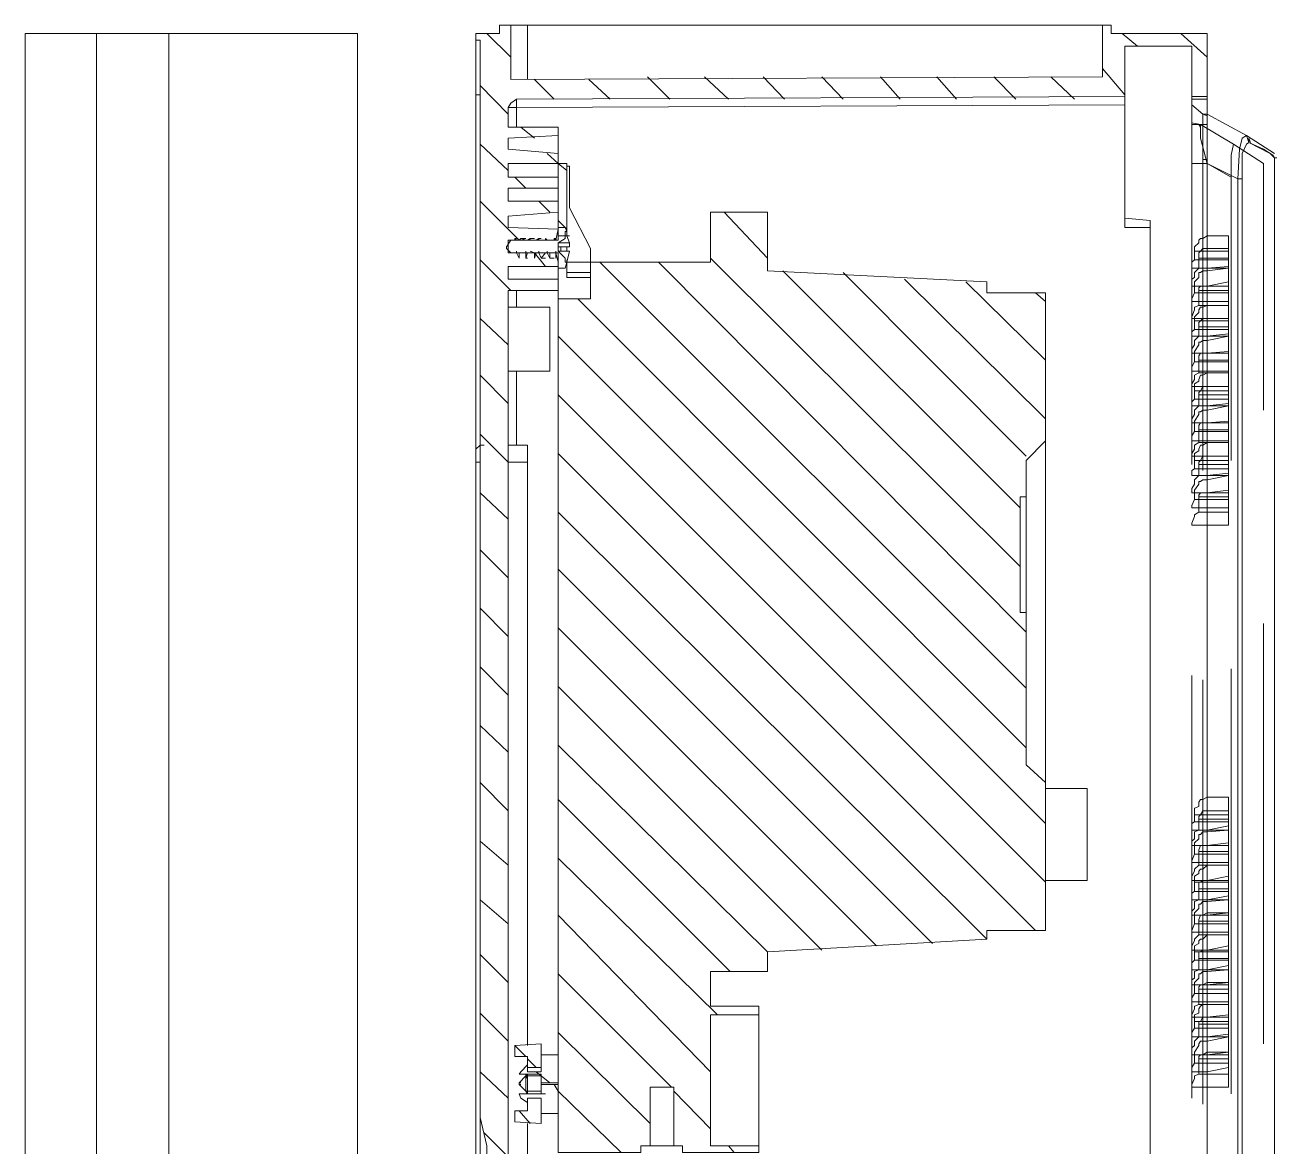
# Model space of a CAD drawing. Header units: millimetres. Extents: x 40 to 176, y -32 to 59.
# Drawn here: x 115.707 to 117.763, y 3.265 to 5.108 of the extents above; entities that cross this region are included whole.
import ezdxf

# ---------------------------------------------------------------- set-up
doc = ezdxf.new("R2010")
doc.units = ezdxf.units.MM
doc.layers.add('15 - Quadro de medição', color=6, linetype='Continuous')

msp = doc.modelspace()

# ---------------------------------------------------------------- linework, layer by layer
at = {"layer": '15 - Quadro de medição', "color": 7, "linetype": 'Continuous', "lineweight": 20, "true_color": 0x000007}
for points in [[(116.4868, 5.1075), (116.4868, 5.0936), (116.4477, 5.0936), (116.4477, 5.0824), (116.4547, 5.0824), (116.4547, 3.3127)], [(116.4868, 5.1075), (117.4911, 5.1075), (117.4911, 5.1075)], [(117.4771, 5.1075), (117.4771, 5.0223), (116.505, 5.0181), (116.505, 5.1075)], [(116.5329, 5.1075), (116.5329, 5.0181), (116.5329, 5.0181)], [(117.6489, 4.9902), (117.6489, 5.0936), (117.4911, 5.0936), (117.4911, 5.1075)], [(116.2536, 5.0936), (115.7074, 5.0936), (115.7074, 5.0936)], [(115.7074, -4.6712), (115.7074, 5.0936), (115.7074, 5.0936)], [(115.8248, -0.9809), (115.8248, 5.0936), (115.8248, 5.0936)], [(115.9435, 2.7121), (115.9435, 5.0936), (115.9435, 5.0936)], [(116.2536, 5.0936), (116.2536, 2.923), (116.2647, 2.8909), (116.2941, 2.8629), (116.3262, 2.8518)], [(116.4547, 4.993), (116.4477, 4.993), (116.4477, 5.0824)], [(116.505, 5.0545), (116.4659, 5.0936), (116.4659, 5.0936)], [(117.5344, 5.0726), (117.5093, 5.0936), (117.5093, 5.0936)], [(117.6489, 5.0545), (117.6056, 5.0936), (117.6056, 5.0936)], [(117.6489, 1.4033), (117.6489, 1.4075), (117.6489, 5.0936)], [(116.5008, 2.4579), (116.5008, 4.6717), (116.5832, 4.6717), (116.5832, 4.6899), (116.5008, 4.6899), (116.5008, 4.7109), (116.5832, 4.7109), (116.5832, 4.7332), (116.5008, 4.7332), (116.5008, 4.7542), (116.5832, 4.7542), (116.5832, 4.7723), (116.5008, 4.7751), (116.5008, 4.7933), (116.5832, 4.8002), (116.5832, 4.8184), (116.5008, 4.8184), (116.5008, 4.8394), (116.5832, 4.8394), (116.5832, 4.8575), (116.5008, 4.8575), (116.5008, 4.8799), (116.5832, 4.8799), (116.5832, 4.8966), (116.5008, 4.9036), (116.5008, 4.9218), (116.5832, 4.926), (116.5832, 4.9399), (116.5008, 4.9399), (116.5008, 4.972), (116.505, 4.979), (116.5148, 4.986), (117.5134, 4.9902), (117.5134, 5.0726), (117.6238, 5.0726), (117.6238, 4.9902), (117.6489, 4.9902)], [(117.6238, 5.0726), (117.6238, 4.9441), (117.6238, 4.9441)], [(117.6238, 5.0503), (117.6238, 5.0586), (117.6238, 5.0586)], [(117.6238, 5.0503), (117.6238, 5.0586), (117.6238, 5.0586)], [(117.6238, 4.9287), (117.6238, 5.0503), (117.6238, 5.0503)], [(116.5762, 4.986), (116.5441, 5.0181), (116.5441, 5.0181)], [(116.6684, 4.986), (116.6335, 5.0181), (116.6335, 5.0181)], [(116.7662, 4.986), (116.7299, 5.0223), (116.7299, 5.0223)], [(116.8626, 4.986), (116.8234, 5.0223), (116.8234, 5.0223)], [(116.9547, 4.986), (116.9198, 5.0223), (116.9198, 5.0223)], [(117.0511, 4.986), (117.0162, 5.0223), (117.0162, 5.0223)], [(117.1447, 4.986), (117.1126, 5.0223), (117.1126, 5.0223)], [(117.2369, 4.986), (117.2048, 5.0223), (117.2048, 5.0223)], [(117.3347, 4.986), (117.2983, 5.0223), (117.2983, 5.0223)], [(117.431, 4.986), (117.3919, 5.0223), (117.3919, 5.0223)], [(117.5134, 4.993), (117.4771, 5.0363), (117.4771, 5.0363)], [(116.5008, 4.9609), (116.4547, 5.0084), (116.4547, 5.0084)], [(116.4477, 4.993), (116.4477, 4.4078), (116.4477, 4.4078)], [(116.5008, 4.972), (116.5148, 4.972), (116.5148, 4.986)], [(116.5148, 4.972), (117.5134, 4.9762), (117.5134, 4.9902)], [(117.5134, 4.9762), (117.5134, 4.7751), (117.5134, 4.7751)], [(117.6489, 4.9902), (117.6489, 4.9441), (117.6238, 4.9441), (117.6238, 4.9902)], [(117.6489, 4.986), (117.6238, 4.986), (117.6238, 4.986)], [(117.6238, 4.9762), (117.6419, 4.9609), (117.6419, 4.8868)], [(116.5148, 4.9399), (116.5148, 4.972), (116.5148, 4.972)], [(117.6489, 4.8868), (117.6419, 4.8868), (117.6419, 4.9609), (117.6489, 4.9581)], [(117.6489, 4.9581), (117.6419, 4.9609), (117.6419, 4.9609)], [(117.6489, 4.9609), (117.6419, 4.9609), (117.6419, 4.9609)], [(117.6489, 4.9609), (117.7132, 4.926), (117.7062, 4.9218), (117.702, 4.9036), (117.6992, 4.8547)], [(116.5441, 4.9218), (116.5217, 4.9399), (116.5217, 4.9399)], [(117.6238, 4.9469), (117.6378, 4.9441), (117.6378, 4.9218), (117.6489, 4.8799), (117.6238, 4.8799)], [(117.6238, 4.9469), (117.6378, 4.9441), (117.6922, 4.912)], [(117.6238, 4.9441), (117.6238, 4.8938), (117.6238, 4.8938)], [(117.6378, 4.9441), (117.635, 4.9441), (117.635, 4.9441)], [(117.6378, 4.9399), (117.635, 4.9441), (117.635, 4.9441)], [(117.6378, 4.9399), (117.635, 4.9441), (117.635, 4.9441)], [(117.6378, 4.9441), (117.6378, 4.9218), (117.6489, 4.8799), (117.688, 4.8575), (117.688, 4.8938), (117.6922, 4.912)], [(117.6489, 4.9441), (117.6489, 1.726), (117.6489, 1.726)], [(116.5832, 4.926), (116.5832, 4.8966), (116.5832, 4.8966)], [(117.7174, 4.9148), (117.7132, 4.912), (117.7062, 4.8966), (117.7062, 1.4578), (117.7174, 1.4396), (117.7593, 1.4396)], [(117.7593, 4.8966), (117.7132, 4.926), (117.7174, 4.9148), (117.7523, 4.8966), (117.7593, 4.8896)], [(117.7202, 4.9148), (117.7174, 4.9218), (117.7174, 4.9218)], [(117.7174, 4.9148), (117.7174, 4.9218), (117.7174, 4.9218)], [(117.7565, 4.8938), (117.7411, 4.9036), (117.7174, 4.9148)], [(116.5008, 4.8687), (116.4547, 4.912), (116.4547, 4.912)], [(116.5832, 4.8799), (116.565, 4.8966), (116.565, 4.8966)], [(117.6238, 4.8938), (117.6238, 4.3854), (117.6238, 4.3854)], [(117.688, 4.3924), (117.688, 4.8575), (117.688, 4.8938), (117.6922, 4.912), (117.7411, 4.8799)], [(117.7593, 4.8896), (117.7565, 4.8938), (117.7565, 4.8938)], [(116.5832, 4.8799), (116.5874, 4.8799), (116.5874, 4.8799)], [(116.5972, 4.8687), (116.5832, 4.8799), (116.5832, 4.8799)], [(116.5972, 4.8757), (116.6014, 4.8757), (116.6014, 4.8757)], [(116.6363, 4.7178), (116.6363, 4.7402), (116.6014, 4.8072), (116.6014, 4.8757)], [(117.6238, 4.8799), (117.6489, 4.8799), (117.6489, 4.7611), (117.6419, 4.7569), (117.6378, 4.7569), (117.635, 4.7542), (117.635, 4.75), (117.628, 4.743), (117.628, 4.722), (117.6238, 4.7178), (117.6238, 4.7081)], [(117.6489, 4.8799), (117.6238, 4.8799), (117.6238, 4.8799)], [(117.6419, 4.8868), (117.6419, 4.3756), (117.6419, 4.3756)], [(117.6489, 4.8868), (117.6419, 4.8868), (117.6419, 4.8868)], [(117.6489, 4.8799), (117.6992, 4.8547), (117.6992, 4.8547)], [(117.7411, 4.4748), (117.7411, 4.8799), (117.7411, 4.8799)], [(117.7593, 1.8293), (117.7593, 4.8896), (117.7593, 4.8896)], [(117.7593, 4.8896), (117.7635, 4.8896), (117.7635, 4.8896)], [(116.5301, 4.8394), (116.512, 4.8575), (116.512, 4.8575)], [(117.7062, 4.8547), (117.6992, 4.8547), (117.6992, 1.5039), (117.7062, 1.5039)], [(116.519, 4.7542), (116.4547, 4.8184), (116.4547, 4.8184)], [(116.5692, 4.8002), (116.5511, 4.8184), (116.5511, 4.8184)], [(116.8332, 3.5529), (116.9268, 3.5529), (116.9268, 3.5851), (117.2872, 3.606), (117.2872, 3.62), (117.3835, 3.62), (117.3835, 3.863), (117.3514, 3.8924), (117.3514, 4.1424), (117.3416, 4.1424), (117.3416, 4.3323), (117.3514, 4.3323), (117.3514, 4.3924), (117.3835, 4.4245), (117.3835, 4.6676), (117.2872, 4.6676), (117.2872, 4.6857), (116.9268, 4.7039), (116.9268, 4.8002), (116.8332, 4.8002), (116.8332, 4.7178)], [(116.9268, 4.7248), (116.8556, 4.8002), (116.8556, 4.8002)], [(116.5972, 4.7723), (116.5832, 4.7863), (116.5832, 4.7863)], [(116.5944, 4.7751), (116.5972, 4.7681), (116.5972, 4.7681)], [(117.5134, 4.7905), (117.5553, 4.7863), (117.5553, 4.7751)], [(117.5134, 4.7751), (117.5553, 4.7751), (117.5553, 4.7751)], [(117.5553, 4.7751), (117.5553, 2.4048), (117.5553, 2.4048)], [(116.512, 4.7569), (116.5148, 4.7569), (116.5148, 4.7569)], [(116.5148, 4.7542), (116.519, 4.7542), (116.519, 4.7542)], [(116.5148, 4.7542), (116.519, 4.7542), (116.519, 4.7542)], [(116.5217, 4.7569), (116.5301, 4.7569), (116.5301, 4.7569)], [(116.5217, 4.7569), (116.5301, 4.7569), (116.5301, 4.7569)], [(116.5301, 4.7542), (116.5329, 4.7542), (116.5329, 4.7542)], [(116.5301, 4.7542), (116.5329, 4.7542), (116.5329, 4.7542)], [(116.5371, 4.7569), (116.5441, 4.7569), (116.5441, 4.7569)], [(116.5371, 4.7569), (116.5441, 4.7569), (116.5441, 4.7569)], [(116.5371, 4.7542), (116.5441, 4.7542), (116.5441, 4.7542)], [(116.5371, 4.7542), (116.5441, 4.7542), (116.5441, 4.7542)], [(116.5511, 4.7569), (116.5553, 4.7569), (116.5553, 4.7569)], [(116.5511, 4.7542), (116.5553, 4.7542), (116.5553, 4.7542)], [(116.5511, 4.7542), (116.5553, 4.7542), (116.5553, 4.7542)], [(116.565, 4.7542), (116.5692, 4.7542), (116.5692, 4.7542)], [(116.565, 4.7542), (116.5692, 4.7542), (116.5692, 4.7542)], [(116.5762, 4.7569), (116.579, 4.7569), (116.579, 4.7569)], [(116.5762, 4.7569), (116.579, 4.7569), (116.579, 4.7569)], [(116.579, 4.7542), (116.5832, 4.7542), (116.5832, 4.7542)], [(116.579, 4.7542), (116.5832, 4.7542), (116.5832, 4.7542)], [(116.5832, 4.75), (116.5944, 4.7569), (116.5944, 4.7569)], [(116.6014, 4.75), (116.5832, 4.75), (116.5832, 4.75)], [(116.5972, 4.7611), (116.6014, 4.7611), (116.6014, 4.7611)], [(116.5972, 4.7611), (116.6014, 4.75), (116.6014, 4.743), (116.5972, 4.743)], [(117.6838, 4.7611), (117.6489, 4.7611), (117.6489, 4.7611)], [(117.6838, 4.7611), (117.6838, 4.7109), (117.6838, 4.7109)], [(116.5148, 4.736), (116.5148, 4.7332), (116.5148, 4.7332)], [(116.5148, 4.7332), (116.519, 4.7332), (116.519, 4.7332)], [(116.5301, 4.736), (116.5301, 4.7332), (116.5301, 4.7332)], [(116.5301, 4.7332), (116.5329, 4.7332), (116.5329, 4.7332)], [(116.5371, 4.736), (116.5441, 4.7332), (116.5441, 4.7332)], [(116.5441, 4.7332), (116.5371, 4.7332), (116.5371, 4.7332)], [(116.5441, 4.7332), (116.5441, 4.7248), (116.5441, 4.7248)], [(116.5623, 4.7109), (116.5441, 4.7332), (116.5441, 4.7332)], [(116.5511, 4.736), (116.5511, 4.7332), (116.5511, 4.7332)], [(116.5511, 4.7332), (116.5553, 4.7332), (116.5553, 4.7332)], [(116.565, 4.736), (116.565, 4.7332), (116.565, 4.7332)], [(116.565, 4.7332), (116.5692, 4.7332), (116.5692, 4.7332)], [(116.5692, 4.7332), (116.5692, 4.7248), (116.5692, 4.7248)], [(116.579, 4.736), (116.579, 4.7332), (116.579, 4.7332)], [(116.579, 4.7332), (116.5832, 4.7332), (116.5832, 4.7332)], [(116.579, 4.7248), (116.579, 4.7332), (116.579, 4.7332)], [(116.6014, 4.743), (116.5832, 4.743), (116.5944, 4.743)], [(116.5832, 4.736), (116.6014, 4.736), (116.6014, 4.736)], [(116.5832, 4.736), (116.6014, 4.736), (116.6014, 4.736)], [(116.5874, 4.743), (116.5874, 4.736), (116.5874, 4.736)], [(116.5972, 4.743), (116.5944, 4.743), (116.5944, 4.743)], [(116.5972, 4.743), (116.6014, 4.743), (116.6014, 4.743)], [(116.5972, 4.743), (116.5972, 4.736), (116.5972, 4.736)], [(116.6014, 4.736), (116.5972, 4.7178), (116.5972, 4.7178)], [(117.6838, 4.736), (117.628, 4.736), (117.628, 4.736)], [(117.635, 4.7081), (117.635, 4.7248), (117.635, 4.7332), (117.6378, 4.736), (117.6419, 4.7402), (117.6489, 4.7402), (117.6489, 4.7039)], [(117.6489, 4.7402), (117.6838, 4.7402), (117.6838, 4.7402)], [(116.505, 4.6717), (116.4547, 4.722), (116.4547, 4.722)], [(116.5301, 4.7248), (116.5329, 4.7248), (116.5329, 4.7248)], [(116.5553, 4.7248), (116.5623, 4.7248), (116.5623, 4.7248)], [(116.5692, 4.7248), (116.5762, 4.7248), (116.5762, 4.7248)], [(116.6363, 4.6927), (116.5972, 4.6927), (116.5972, 4.722)], [(116.5972, 4.7178), (116.6363, 4.7178), (116.6363, 4.7178)], [(116.8332, 4.7178), (116.6363, 4.7178), (116.6363, 4.7178)], [(116.6363, 4.6578), (116.6363, 4.7178), (116.6363, 4.7178)], [(117.3514, 4.0181), (116.6516, 4.7178), (116.6516, 4.7178)], [(117.3514, 4.1102), (116.748, 4.7178), (116.748, 4.7178)], [(117.3416, 4.2178), (116.8332, 4.7248), (116.8332, 4.7248)], [(117.6838, 4.722), (117.628, 4.722), (117.628, 4.722)], [(117.6838, 4.7248), (117.635, 4.7248), (117.635, 4.7248)], [(117.6489, 4.7081), (117.6838, 4.7109), (117.6838, 4.7109)], [(117.6838, 4.7109), (117.6838, 4.6857), (117.6838, 4.6857)], [(116.5832, 4.7081), (116.5832, 4.6899), (116.5832, 4.6899)], [(116.6363, 4.7011), (116.5972, 4.7011), (116.5972, 4.7011)], [(117.3416, 4.3142), (116.9519, 4.7039), (116.9519, 4.7039)], [(117.3514, 4.3994), (117.0511, 4.7011), (117.0511, 4.7011)], [(117.3835, 4.4608), (117.1517, 4.6899), (117.1517, 4.6899)], [(117.6489, 4.6787), (117.6238, 4.6787), (117.6238, 4.6899), (117.628, 4.6927), (117.628, 4.7011), (117.635, 4.7081), (117.6489, 4.7081)], [(117.6489, 4.7081), (117.6238, 4.7081), (117.6238, 4.7081)], [(117.6838, 4.7081), (117.6489, 4.7039), (117.6419, 4.7039), (117.6378, 4.7011), (117.635, 4.7011), (117.635, 4.6927), (117.628, 4.6857), (117.628, 4.6787), (117.6838, 4.6787), (117.6838, 4.6857)], [(117.6838, 4.7081), (117.6489, 4.7081), (117.6489, 4.7081)], [(116.5148, 4.6438), (116.5148, 4.6717), (116.5148, 4.6717)], [(116.5832, 4.6717), (116.5832, 4.6578), (116.6363, 4.6578)], [(117.3835, 4.5572), (117.2523, 4.6857), (117.2523, 4.6857)], [(117.3835, 4.6536), (117.3668, 4.6676), (117.3668, 4.6676)], [(117.635, 4.6717), (117.635, 4.6466), (117.628, 4.6438), (117.628, 4.6396), (117.6238, 4.6284), (117.6238, 4.6257)], [(117.628, 4.6676), (117.6238, 4.6578), (117.6238, 4.6536)], [(117.628, 4.6215), (117.628, 4.6284), (117.635, 4.6354), (117.635, 4.6396), (117.6378, 4.6438), (117.6419, 4.6438), (117.6489, 4.6466), (117.6489, 4.6787), (117.6378, 4.6787), (117.635, 4.6759), (117.635, 4.6717)], [(117.628, 4.6787), (117.628, 4.6676), (117.6838, 4.6676), (117.6838, 4.6787)], [(117.6838, 4.6717), (117.635, 4.6717), (117.635, 4.6717)], [(117.6838, 4.6857), (117.6489, 4.6787), (117.6489, 4.6787)], [(117.6489, 4.6787), (117.6838, 4.6857), (117.6838, 4.6857)], [(117.6838, 4.6676), (117.6838, 4.6536), (117.6838, 4.6536)], [(116.5832, 4.6578), (116.5832, 3.2554), (116.7187, 3.2554), (116.7187, 3.2666), (116.7341, 3.2666), (116.7341, 3.363), (116.7732, 3.363), (116.7732, 3.2666), (116.7871, 3.2666), (116.7871, 3.2554), (116.9128, 3.2554), (116.9128, 3.2666), (116.8332, 3.2666), (116.8332, 3.4817), (116.9128, 3.4817), (116.9128, 3.4957), (116.8332, 3.4957), (116.8332, 3.5529)], [(117.3514, 3.9203), (116.6153, 4.6578), (116.6153, 4.6578)], [(117.6489, 4.6536), (117.6238, 4.6536), (117.6238, 4.6536)], [(117.6489, 4.6257), (117.6838, 4.6257), (117.6838, 4.6536), (117.6489, 4.6536)], [(116.5008, 4.6438), (116.5692, 4.6438), (116.5692, 4.6438)], [(116.5692, 4.5391), (116.5692, 4.6438), (116.5692, 4.6438)], [(117.6489, 4.6466), (117.635, 4.6466), (117.635, 4.6466)], [(117.6838, 4.6466), (117.6489, 4.6466), (117.6489, 4.6466)], [(117.6838, 4.6466), (117.6489, 4.6466), (117.6489, 4.6466)], [(116.5008, 4.5824), (116.4547, 4.6257), (116.4547, 4.6257)], [(117.6489, 4.6257), (117.6238, 4.6257), (117.6238, 4.6257)], [(117.635, 4.6117), (117.635, 4.5963), (117.628, 4.5893), (117.628, 4.5824), (117.6238, 4.5754), (117.6238, 4.5684)], [(117.628, 4.6075), (117.6238, 4.6033), (117.6238, 4.5963)], [(117.6489, 4.5893), (117.6489, 4.6257), (117.6419, 4.6257), (117.6378, 4.6215), (117.635, 4.6187), (117.635, 4.6117)], [(117.6838, 4.6117), (117.635, 4.6117), (117.635, 4.6117)], [(117.6489, 4.6257), (117.6838, 4.6257), (117.6838, 4.6257)], [(117.6838, 4.6257), (117.6838, 4.6215), (117.6838, 4.6215)], [(117.6838, 4.6075), (117.6838, 4.6005), (117.6838, 4.6005)], [(117.3835, 3.796), (116.5832, 4.5963), (116.5832, 4.5963)], [(117.6489, 4.5963), (117.6238, 4.5963), (117.6238, 4.5963)], [(117.6838, 4.5963), (117.6489, 4.5893), (117.6419, 4.5893), (117.6378, 4.5865), (117.635, 4.5865), (117.635, 4.5824), (117.628, 4.5712), (117.628, 4.5684), (117.6838, 4.5684), (117.6838, 4.5712)], [(117.6489, 4.5963), (117.635, 4.5963), (117.635, 4.5963)], [(117.6838, 4.5712), (117.6838, 4.6005), (117.6489, 4.5963)], [(117.6838, 4.5963), (117.6489, 4.5963), (117.6489, 4.5963)], [(117.6489, 4.5363), (117.6489, 4.5684), (117.6378, 4.5684), (117.635, 4.5642), (117.635, 4.5572), (117.635, 4.5363), (117.628, 4.5321), (117.628, 4.5251), (117.6238, 4.5181), (117.6238, 4.5139)], [(117.6489, 4.5684), (117.6238, 4.5684), (117.6238, 4.5684)], [(117.628, 4.5684), (117.628, 4.5544), (117.6838, 4.5544), (117.6838, 4.5684)], [(117.6838, 4.5712), (117.6489, 4.5684), (117.6489, 4.5684)], [(117.6489, 4.5684), (117.6838, 4.5712), (117.6838, 4.5712)], [(117.628, 4.5544), (117.6238, 4.546), (117.6238, 4.5391)], [(117.6838, 4.5572), (117.635, 4.5572), (117.635, 4.5572)], [(117.6838, 4.5544), (117.6838, 4.5391), (117.6838, 4.5391)], [(116.5008, 4.486), (116.4547, 4.5321), (116.4547, 4.5321)], [(116.5692, 4.5391), (116.5008, 4.5391), (116.5008, 4.5391)], [(116.5148, 4.4175), (116.5148, 4.5391), (116.5148, 4.5391)], [(117.6489, 4.5391), (117.6238, 4.5391), (117.6238, 4.5391)], [(117.6838, 4.5139), (117.6838, 4.5069), (117.628, 4.5069), (117.628, 4.5181), (117.635, 4.5223), (117.635, 4.5251), (117.6378, 4.5321), (117.6419, 4.5321), (117.6489, 4.5363)], [(117.6489, 4.5363), (117.635, 4.5363), (117.635, 4.5363)], [(117.6489, 4.5391), (117.6838, 4.5391), (117.6838, 4.5391)], [(117.6838, 4.5363), (117.6489, 4.5363), (117.6489, 4.5363)], [(117.6838, 4.5363), (117.6489, 4.5363), (117.6489, 4.5363)], [(117.6838, 4.5391), (117.6838, 4.5139), (117.6838, 4.5139)], [(117.6489, 4.5139), (117.6238, 4.5139), (117.6238, 4.5139)], [(117.6489, 4.4748), (117.6489, 4.5139), (117.6419, 4.5139), (117.6378, 4.5069), (117.635, 4.5041), (117.635, 4.4999), (117.635, 4.4818), (117.628, 4.4748), (117.628, 4.4678), (117.6238, 4.4608), (117.6238, 4.4539)], [(117.628, 4.5069), (117.628, 4.493), (117.6838, 4.493), (117.6838, 4.5069)], [(117.6838, 4.5139), (117.6489, 4.5139), (117.6489, 4.5139)], [(117.6489, 4.5139), (117.6838, 4.5139), (117.6838, 4.5139)], [(117.3835, 3.6996), (116.5832, 4.4999), (116.5832, 4.4999)], [(117.628, 4.493), (117.6238, 4.4888), (117.6238, 4.4818)], [(117.6838, 4.4999), (117.635, 4.4999), (117.635, 4.4999)], [(117.6489, 4.4818), (117.6838, 4.486), (117.6838, 4.486)], [(117.6489, 4.4539), (117.6838, 4.4566), (117.6838, 4.486)], [(117.6838, 4.493), (117.6838, 4.486), (117.6838, 4.486)], [(117.6489, 4.4818), (117.6238, 4.4818), (117.6238, 4.4818)], [(117.6838, 4.4818), (117.6489, 4.4748), (117.6419, 4.4748), (117.6378, 4.472), (117.635, 4.472), (117.635, 4.4678), (117.628, 4.4566), (117.628, 4.4539), (117.6838, 4.4539), (117.6838, 4.4566)], [(117.6489, 4.4818), (117.635, 4.4818), (117.635, 4.4818)], [(117.6838, 4.4818), (117.6489, 4.4818), (117.6489, 4.4818)], [(117.6489, 4.4217), (117.6489, 4.4539), (117.6378, 4.4539), (117.635, 4.4497), (117.635, 4.4217), (117.628, 4.4175), (117.628, 4.4106), (117.6238, 4.4036), (117.6238, 4.3994)], [(117.6489, 4.4539), (117.6238, 4.4539), (117.6238, 4.4539)], [(117.628, 4.4539), (117.628, 4.4399), (117.6838, 4.4399), (117.6838, 4.4539)], [(117.6838, 4.4427), (117.635, 4.4427), (117.635, 4.4427)], [(117.6489, 4.4539), (117.6838, 4.4566), (117.6838, 4.4566)], [(116.5008, 4.3896), (116.4547, 4.4357), (116.4547, 4.4357)], [(117.3835, 3.863), (117.3835, 4.4245), (117.3835, 4.4245)], [(117.628, 4.4399), (117.6238, 4.4329), (117.6238, 4.4245)], [(117.6489, 4.4245), (117.6238, 4.4245), (117.6238, 4.4245)], [(117.6838, 4.3994), (117.6838, 4.3924), (117.628, 4.3924), (117.628, 4.4036), (117.635, 4.4078), (117.635, 4.4106), (117.6378, 4.4175), (117.6419, 4.4175), (117.6489, 4.4217)], [(117.6489, 4.4217), (117.635, 4.4217), (117.635, 4.4217)], [(117.6489, 4.3994), (117.6838, 4.3994), (117.6838, 4.4245), (117.6489, 4.4245)], [(117.6838, 4.4217), (117.6489, 4.4217), (117.6489, 4.4217)], [(117.6838, 4.4217), (117.6489, 4.4217), (117.6489, 4.4217)], [(117.6489, 4.4217), (117.6838, 4.4217), (117.6838, 4.4217)], [(117.6838, 4.4399), (117.6838, 4.4245), (117.6838, 4.4245)], [(116.4547, 4.4175), (116.4477, 4.4106), (116.4477, 4.4078)], [(116.4477, 4.4078), (116.4477, 4.3896), (116.4477, 4.3896)], [(116.4547, 4.4175), (116.4617, 4.4175), (116.4617, 4.4175)], [(116.4547, 4.3896), (116.4547, 4.4175), (116.4547, 4.4175)], [(116.5008, 4.4175), (116.5329, 4.4175), (116.5329, 4.4175)], [(116.5329, 4.3896), (116.5329, 4.4175), (116.5329, 4.4175)], [(117.3668, 3.62), (116.5832, 4.4036), (116.5832, 4.4036)], [(116.5329, 3.4314), (116.5329, 4.3896), (116.5008, 4.3896)], [(117.6489, 4.3994), (117.6238, 4.3994), (117.6238, 4.3994)], [(117.628, 4.3924), (117.628, 4.3784), (117.6838, 4.3784), (117.6838, 4.3924)], [(117.6838, 4.3994), (117.6489, 4.3994), (117.6419, 4.3994), (117.6378, 4.3924), (117.635, 4.3896), (117.635, 4.3854), (117.6838, 4.3854)], [(117.635, 4.3673), (117.635, 4.3854), (117.635, 4.3854)], [(117.6489, 4.3994), (117.6489, 4.3603), (117.6489, 4.3603)], [(117.628, 4.3784), (117.6238, 4.3756), (117.6238, 4.3673)], [(117.6489, 4.3393), (117.6238, 4.3393), (117.6238, 4.3463), (117.628, 4.3533), (117.628, 4.3603), (117.635, 4.3673), (117.6489, 4.3673)], [(117.6489, 4.3673), (117.6238, 4.3673), (117.6238, 4.3673)], [(117.6838, 4.3393), (117.628, 4.3393), (117.628, 4.3435), (117.635, 4.3533), (117.635, 4.3575), (117.6378, 4.3575), (117.6419, 4.3603), (117.6489, 4.3603)], [(117.6489, 4.3673), (117.6838, 4.3714), (117.6838, 4.3714)], [(117.6838, 4.3673), (117.6489, 4.3673), (117.6489, 4.3673)], [(117.6489, 4.3603), (117.6838, 4.3673), (117.6838, 4.3673)], [(117.6838, 4.3673), (117.6489, 4.3603), (117.6489, 4.3603)], [(117.6838, 4.3714), (117.6838, 4.3784), (117.6838, 4.3784)], [(117.6838, 4.3714), (117.6838, 4.3435), (117.6838, 4.3435)], [(116.5008, 4.296), (116.4547, 4.3393), (116.4547, 4.3393)], [(117.6489, 3.8393), (117.6489, 4.3393), (117.6378, 4.3393), (117.635, 4.3351), (117.635, 4.3323), (117.635, 4.3072), (117.628, 4.303), (117.628, 4.3002), (117.6238, 4.289), (117.6238, 4.2862)], [(117.628, 4.3393), (117.628, 4.3281), (117.628, 4.3281)], [(117.6838, 4.3435), (117.6489, 4.3393), (117.6489, 4.3393)], [(117.6489, 4.3393), (117.6838, 4.3435), (117.6838, 4.3435)], [(117.6838, 4.3435), (117.6838, 4.3142), (117.6838, 4.3142)], [(117.3514, 4.1424), (117.3514, 4.3323), (117.3514, 4.3323)], [(117.6489, 4.3142), (117.6238, 4.3142), (117.6238, 4.3184), (117.628, 4.3281), (117.6838, 4.3281)], [(117.6838, 4.3323), (117.635, 4.3323), (117.635, 4.3323)], [(117.2872, 3.606), (116.5832, 4.3072), (116.5832, 4.3072)], [(117.6489, 4.3072), (117.635, 4.3072), (117.635, 4.3072)], [(117.6489, 4.3142), (117.6838, 4.3142), (117.6838, 4.3142)], [(117.6838, 4.3072), (117.6489, 4.3072), (117.6489, 4.3072)], [(117.6838, 4.3142), (117.6838, 4.2862), (117.6838, 4.2862)], [(117.6489, 4.2862), (117.6238, 4.2862), (117.6238, 4.2862)], [(117.6838, 4.2862), (117.6489, 4.2862), (117.6489, 4.2862)], [(116.5008, 4.1996), (116.4547, 4.2457), (116.4547, 4.2457)], [(117.1978, 3.599), (116.5832, 4.2136), (116.5832, 4.2136)], [(116.5008, 4.1033), (116.4547, 4.1494), (116.4547, 4.1494)], [(117.1056, 3.5948), (116.5832, 4.1172), (116.5832, 4.1172)], [(117.7411, 3.4342), (117.7411, 4.1242), (117.7411, 4.1242)], [(116.5008, 4.0069), (116.4547, 4.053), (116.4547, 4.053)], [(117.6238, 4.039), (117.6238, 3.3448), (117.6238, 3.3448)], [(117.6419, 4.032), (117.6419, 3.335), (117.6419, 3.335)], [(117.688, 3.3518), (117.688, 4.0502), (117.688, 4.0502)], [(117.0162, 3.5879), (116.5832, 4.0209), (116.5832, 4.0209)], [(116.5008, 3.9133), (116.4547, 3.9566), (116.4547, 3.9566)], [(116.9268, 3.5851), (116.5832, 3.9245), (116.5832, 3.9245)], [(116.5008, 3.8169), (116.4547, 3.863), (116.4547, 3.863)], [(117.3835, 3.8532), (117.452, 3.8532), (117.452, 3.8532)], [(117.3835, 3.7024), (117.452, 3.7024), (117.452, 3.8532)], [(116.8653, 3.5529), (116.5832, 3.8351), (116.5832, 3.8351)], [(117.628, 3.8099), (117.628, 3.7988), (117.6838, 3.7988), (117.6838, 3.8099)], [(117.6838, 3.8169), (117.6419, 3.8169), (117.6378, 3.8099), (117.635, 3.8072), (117.635, 3.803)], [(117.6489, 3.8169), (117.6489, 3.782), (117.6489, 3.782)], [(117.628, 3.7988), (117.6238, 3.796), (117.6238, 3.7848)], [(117.635, 3.7848), (117.628, 3.782), (117.628, 3.7708), (117.6238, 3.7666), (117.6238, 3.7597)], [(117.6489, 3.7848), (117.6238, 3.7848), (117.6238, 3.7848)], [(117.6838, 3.7848), (117.6489, 3.782), (117.6419, 3.782), (117.6378, 3.7778), (117.635, 3.7778), (117.635, 3.7708), (117.628, 3.7639), (117.628, 3.7597), (117.6838, 3.7597), (117.6838, 3.7639)], [(117.6838, 3.803), (117.635, 3.803), (117.635, 3.7848), (117.6489, 3.7848)], [(117.6489, 3.7597), (117.6838, 3.7639), (117.6838, 3.7918), (117.6489, 3.7848)], [(117.6838, 3.7848), (117.6489, 3.7848), (117.6489, 3.7848)], [(117.6838, 3.7988), (117.6838, 3.7918), (117.6838, 3.7918)], [(116.5008, 3.7275), (116.4547, 3.7666), (116.4547, 3.7666)], [(117.6489, 3.7597), (117.6838, 3.7639), (117.6838, 3.7639)], [(117.6489, 3.7275), (117.6489, 3.7597), (117.6378, 3.7597), (117.635, 3.7527), (117.635, 3.7499), (117.635, 3.7275), (117.628, 3.7206), (117.628, 3.7178), (117.6238, 3.7094), (117.6238, 3.7024)], [(117.6489, 3.7597), (117.6238, 3.7597), (117.6238, 3.7597)], [(117.628, 3.7457), (117.6238, 3.7345), (117.6238, 3.7317)], [(117.628, 3.7597), (117.628, 3.7457), (117.6838, 3.7457), (117.6838, 3.7597)], [(117.6838, 3.7499), (117.635, 3.7499), (117.635, 3.7499)], [(117.6838, 3.7457), (117.6838, 3.7317), (117.6838, 3.7317)], [(116.8444, 3.4817), (116.5832, 3.7387), (116.5832, 3.7387)], [(117.6489, 3.7317), (117.6238, 3.7317), (117.6238, 3.7317)], [(117.6838, 3.7275), (117.6489, 3.7275), (117.6419, 3.7206), (117.6378, 3.7206), (117.635, 3.7178), (117.635, 3.7136), (117.628, 3.7094), (117.628, 3.6996), (117.6838, 3.6996), (117.6838, 3.7024)], [(117.6489, 3.7275), (117.635, 3.7275), (117.635, 3.7275)], [(117.6489, 3.7024), (117.6838, 3.7024), (117.6838, 3.7317), (117.6489, 3.7317)], [(117.6838, 3.7275), (117.6489, 3.7275), (117.6489, 3.7275)], [(117.6489, 3.7024), (117.6238, 3.7024), (117.6238, 3.7024)], [(117.6838, 3.7094), (117.6489, 3.7024), (117.6419, 3.7024), (117.6378, 3.6996), (117.635, 3.6996), (117.635, 3.6884)], [(117.6489, 3.7024), (117.6489, 3.6675), (117.6489, 3.6675)], [(117.628, 3.6842), (117.6238, 3.6814), (117.6238, 3.6703)], [(117.628, 3.6996), (117.628, 3.6842), (117.6838, 3.6842), (117.6838, 3.6996)], [(117.6838, 3.6884), (117.635, 3.6884), (117.635, 3.6703), (117.6489, 3.6703)], [(117.6838, 3.6842), (117.6838, 3.6773), (117.6838, 3.6773)], [(116.5008, 3.6312), (116.4547, 3.6703), (116.4547, 3.6703)], [(117.6489, 3.6703), (117.6238, 3.6703), (117.6238, 3.6703)], [(117.635, 3.6703), (117.628, 3.6675), (117.628, 3.6563), (117.6238, 3.6521), (117.6238, 3.6451)], [(117.6838, 3.6451), (117.628, 3.6451), (117.628, 3.6493), (117.635, 3.6563), (117.635, 3.6633), (117.6378, 3.6633), (117.6419, 3.6675), (117.6489, 3.6675)], [(117.6489, 3.6703), (117.6838, 3.6773), (117.6838, 3.6773)], [(117.6838, 3.6703), (117.6489, 3.6703), (117.6489, 3.6703)], [(117.6838, 3.6703), (117.6489, 3.6675), (117.6489, 3.6675)], [(117.6838, 3.6773), (117.6838, 3.6493), (117.6838, 3.6493)], [(116.8332, 3.3881), (116.5832, 3.6451), (116.5832, 3.6451)], [(117.6489, 3.6451), (117.6238, 3.6451), (117.6238, 3.6451)], [(117.628, 3.6451), (117.628, 3.6312), (117.628, 3.6312)], [(117.635, 3.613), (117.635, 3.6354), (117.635, 3.6381), (117.6378, 3.6451), (117.6419, 3.6451), (117.6489, 3.6493), (117.6489, 3.613)], [(117.6838, 3.6493), (117.6489, 3.6451), (117.6489, 3.6451)], [(117.6489, 3.6493), (117.6838, 3.6493), (117.6838, 3.6493)], [(117.6838, 3.6172), (117.6838, 3.6493), (117.6838, 3.6493)], [(117.6838, 3.6312), (117.628, 3.6312), (117.6238, 3.62), (117.6238, 3.6172)], [(117.6838, 3.6354), (117.635, 3.6354), (117.635, 3.6354)], [(117.6489, 3.6172), (117.6238, 3.6172), (117.6238, 3.6172)], [(117.6489, 3.613), (117.635, 3.613), (117.628, 3.606), (117.628, 3.6032), (117.6238, 3.5948), (117.6238, 3.5879)], [(117.6838, 3.613), (117.6489, 3.613), (117.6419, 3.606), (117.6378, 3.606), (117.635, 3.6032), (117.635, 3.599), (117.628, 3.5948), (117.628, 3.5851), (117.6838, 3.5851)], [(117.6489, 3.6172), (117.6838, 3.6172), (117.6838, 3.6172)], [(117.6838, 3.613), (117.6489, 3.613), (117.6489, 3.613)], [(117.6838, 3.6172), (117.6838, 3.5879), (117.6838, 3.5879)], [(116.5008, 3.5348), (116.4547, 3.5809), (116.4547, 3.5809)], [(117.6489, 3.5879), (117.6238, 3.5879), (117.6238, 3.5879)], [(117.628, 3.5851), (117.628, 3.5711), (117.628, 3.5711)], [(117.6838, 3.5948), (117.6489, 3.5879), (117.6419, 3.5879), (117.6378, 3.5851), (117.635, 3.5851), (117.635, 3.5739)], [(117.6838, 3.5879), (117.6489, 3.5879), (117.6489, 3.5879)], [(117.6489, 3.5879), (117.6489, 3.5529), (117.6489, 3.5529)], [(117.6838, 3.5879), (117.6838, 3.5627), (117.6838, 3.5627)], [(117.6838, 3.5711), (117.628, 3.5711), (117.6238, 3.5669), (117.6238, 3.5557)], [(117.635, 3.5557), (117.635, 3.5739), (117.6838, 3.5739)], [(117.6489, 3.5557), (117.6838, 3.5627), (117.6838, 3.5627)], [(117.6838, 3.5627), (117.6838, 3.5348), (117.6838, 3.5348)], [(116.769, 3.363), (116.5832, 3.5488), (116.5832, 3.5488)], [(117.6489, 3.5306), (117.6238, 3.5306), (117.6238, 3.539), (117.628, 3.5418), (117.628, 3.5529), (117.635, 3.5557), (117.6489, 3.5557)], [(117.6489, 3.5557), (117.6238, 3.5557), (117.6238, 3.5557)], [(117.6838, 3.5348), (117.6838, 3.5306), (117.628, 3.5306), (117.628, 3.5348), (117.635, 3.5418), (117.635, 3.5488), (117.6378, 3.5488), (117.6419, 3.5529), (117.6489, 3.5529)], [(117.6838, 3.5557), (117.6489, 3.5557), (117.6489, 3.5557)], [(117.6838, 3.5557), (117.6489, 3.5529), (117.6489, 3.5529)], [(117.6489, 3.4985), (117.6489, 3.5348), (117.6419, 3.5306), (117.6378, 3.5306), (117.635, 3.5278), (117.635, 3.5236), (117.635, 3.4985), (117.628, 3.4957), (117.628, 3.4915), (117.6238, 3.4817), (117.6238, 3.4775)], [(117.6838, 3.5027), (117.6838, 3.5166), (117.628, 3.5166), (117.6238, 3.5096), (117.6238, 3.5027), (117.6489, 3.5027)], [(117.628, 3.5306), (117.628, 3.5166), (117.628, 3.5166)], [(117.6838, 3.5236), (117.635, 3.5236), (117.635, 3.5236)], [(117.6838, 3.5348), (117.6489, 3.5306), (117.6489, 3.5306)], [(117.6489, 3.5348), (117.6838, 3.5348), (117.6838, 3.5348)], [(117.6838, 3.5306), (117.6838, 3.5166), (117.6838, 3.5166)], [(117.6838, 3.4775), (117.6838, 3.4705), (117.628, 3.4705), (117.628, 3.4817), (117.635, 3.4845), (117.635, 3.4915), (117.6378, 3.4957), (117.6419, 3.4985), (117.6489, 3.4985)], [(117.6489, 3.4985), (117.635, 3.4985), (117.635, 3.4985)], [(117.6489, 3.5027), (117.6838, 3.5027), (117.6838, 3.5027)], [(117.6489, 3.4775), (117.6838, 3.4775), (117.6838, 3.5027)], [(117.6838, 3.4985), (117.6489, 3.4985), (117.6489, 3.4985)], [(117.6838, 3.4985), (117.6489, 3.4985), (117.6489, 3.4985)], [(117.6489, 3.4985), (117.6838, 3.4985), (117.6838, 3.4985)], [(116.5008, 3.4384), (116.4547, 3.4845), (116.4547, 3.4845)], [(116.9128, 3.4817), (116.9128, 3.2666), (116.9128, 3.2666)], [(117.6489, 3.4384), (117.6489, 3.4775), (117.6419, 3.4775), (117.6378, 3.4705), (117.635, 3.4705), (117.635, 3.4663), (117.635, 3.4454), (117.628, 3.4384), (117.628, 3.4314), (117.6238, 3.4272), (117.6238, 3.4161)], [(117.6489, 3.4775), (117.6238, 3.4775), (117.6238, 3.4775)], [(117.6489, 3.4775), (117.6838, 3.4817), (117.6838, 3.4817)], [(117.628, 3.4594), (117.6238, 3.4524), (117.6238, 3.4454)], [(117.628, 3.4705), (117.628, 3.4594), (117.6838, 3.4594), (117.6838, 3.4705)], [(117.6838, 3.4663), (117.635, 3.4663), (117.635, 3.4663)], [(117.6838, 3.4496), (117.6838, 3.4594), (117.6838, 3.4594)], [(116.7341, 3.3029), (116.5832, 3.4524), (116.5832, 3.4524)], [(117.6489, 3.4454), (117.6238, 3.4454), (117.6238, 3.4454)], [(117.6838, 3.4454), (117.6489, 3.4384), (117.6378, 3.4384), (117.635, 3.4342), (117.635, 3.4314), (117.628, 3.4202), (117.628, 3.4161), (117.6838, 3.4161), (117.6838, 3.4202)], [(117.6489, 3.4454), (117.635, 3.4454), (117.635, 3.4454)], [(117.6489, 3.4454), (117.6838, 3.4496), (117.6838, 3.4496)], [(117.6838, 3.4454), (117.6489, 3.4454), (117.6489, 3.4454)], [(117.6489, 3.4384), (117.6838, 3.4454), (117.6838, 3.4454)], [(117.6838, 3.4496), (117.6838, 3.4202), (117.6838, 3.4202)], [(116.5301, 3.4133), (116.512, 3.4314), (116.512, 3.4314)], [(116.5553, 3.4161), (116.5553, 3.3881), (116.5329, 3.3881), (116.5329, 3.3993), (116.5217, 3.3881)], [(116.5553, 3.3839), (116.5553, 3.37), (116.5832, 3.37), (116.5832, 3.4161), (116.5553, 3.4161)], [(117.6489, 3.4161), (117.6238, 3.4161), (117.6238, 3.4161)], [(117.628, 3.4161), (117.628, 3.4021), (117.6838, 3.4021), (117.6838, 3.4161)], [(117.635, 3.3839), (117.635, 3.4091), (117.635, 3.4133), (117.6378, 3.4161), (117.6419, 3.4161), (117.6489, 3.4202)], [(117.6838, 3.4202), (117.6489, 3.4161), (117.6489, 3.4161)], [(117.6489, 2.916), (117.6489, 3.4202), (117.6838, 3.4202)], [(116.5469, 3.3951), (116.5329, 3.4091), (116.5329, 3.4091)], [(116.5329, 3.3951), (116.5329, 3.3881), (116.5329, 3.3881)], [(117.628, 3.4021), (117.6238, 3.3951), (117.6238, 3.3881)], [(117.6838, 3.4091), (117.635, 3.4091), (117.635, 3.4091)], [(117.6489, 3.3881), (117.6838, 3.3951), (117.6838, 3.3951)], [(117.6838, 3.3951), (117.6838, 3.4021), (117.6838, 3.4021)], [(117.6838, 3.3951), (117.6838, 3.363), (117.6838, 3.363)], [(116.5008, 3.3448), (116.4547, 3.3881), (116.4547, 3.3881)], [(116.5217, 3.3881), (116.519, 3.3839), (116.519, 3.3839)], [(116.5553, 3.3839), (116.519, 3.3839), (116.519, 3.3839)], [(116.519, 3.37), (116.5301, 3.3811), (116.5301, 3.3811)], [(116.519, 3.37), (116.5301, 3.3811), (116.5301, 3.3811)], [(116.5301, 3.3839), (116.5329, 3.3811), (116.5329, 3.3811)], [(116.5301, 3.3839), (116.5301, 3.3672), (116.5301, 3.377), (116.5329, 3.3811), (116.5329, 3.356)], [(116.5301, 3.3811), (116.5329, 3.3811), (116.5371, 3.3811)], [(116.5301, 3.3811), (116.5301, 3.356), (116.5301, 3.356)], [(116.5301, 3.3811), (116.5329, 3.3811), (116.5329, 3.3811)], [(116.5329, 3.3811), (116.5329, 3.3839), (116.5329, 3.3839)], [(116.5329, 3.3839), (116.5329, 3.356), (116.5329, 3.356)], [(116.5329, 3.3811), (116.5329, 3.3839), (116.5329, 3.3839)], [(116.5329, 3.3811), (116.5371, 3.3811), (116.5371, 3.3811)], [(116.5329, 3.3811), (116.5553, 3.3811), (116.5553, 3.3811)], [(116.5692, 3.37), (116.5469, 3.3881), (116.5469, 3.3881)], [(117.6489, 3.3881), (117.6238, 3.3881), (117.6238, 3.3881)], [(117.6489, 3.3839), (117.635, 3.3839), (117.628, 3.3811), (117.628, 3.377), (117.6238, 3.3672), (117.6238, 3.363), (117.6489, 3.363)], [(117.6838, 3.3839), (117.6489, 3.3839), (117.6489, 3.3839)], [(116.519, 3.3672), (116.519, 3.37), (116.519, 3.37)], [(116.519, 3.37), (116.5217, 3.37), (116.5217, 3.37)], [(116.5329, 3.356), (116.5301, 3.356), (116.519, 3.3672)], [(116.5329, 3.356), (116.5329, 3.3518), (116.5301, 3.356), (116.519, 3.3672)], [(116.519, 3.3672), (116.5217, 3.3672), (116.5217, 3.3672)], [(116.519, 3.3518), (116.5217, 3.3448), (116.5217, 3.3448)], [(116.519, 3.3518), (116.5553, 3.3518), (116.5553, 3.3518)], [(116.519, 3.3518), (116.5217, 3.3518), (116.5217, 3.3518)], [(116.5301, 3.356), (116.5329, 3.356), (116.5329, 3.3518)], [(116.5301, 3.356), (116.5329, 3.356), (116.5329, 3.356)], [(116.5329, 3.363), (116.5329, 3.3518), (116.5329, 3.3518)], [(116.5329, 3.3518), (116.5329, 3.356), (116.5329, 3.356)], [(116.5553, 3.356), (116.5329, 3.356), (116.5329, 3.3518)], [(116.5329, 3.3518), (116.5371, 3.3518), (116.5371, 3.3518)], [(116.5553, 3.3672), (116.5553, 3.37), (116.5553, 3.37)], [(116.5553, 3.3197), (116.5832, 3.3197), (116.5832, 3.3672), (116.5553, 3.3672), (116.5553, 3.3518)], [(116.5553, 3.3518), (116.5623, 3.3518), (116.5623, 3.3518)], [(116.5832, 3.356), (116.5762, 3.3672), (116.5762, 3.3672)], [(116.6866, 3.2554), (116.5832, 3.356), (116.5832, 3.356)], [(116.8332, 3.2945), (116.7732, 3.356), (116.7732, 3.356)], [(117.6838, 3.363), (117.6489, 3.363), (117.6489, 3.363)], [(116.5329, 3.3378), (116.5217, 3.3448), (116.5217, 3.3448)], [(116.5553, 3.3197), (116.5553, 3.3448), (116.5329, 3.3448), (116.5329, 3.3378)], [(116.5329, 3.3448), (116.5371, 3.3448), (116.5371, 3.3448)], [(116.4547, 3.3127), (116.4659, 3.2666), (116.4659, 3.2666)], [(116.5371, 3.3029), (116.519, 3.3239), (116.519, 3.3239)], [(116.5008, 3.2024), (116.5329, 3.2024), (116.5329, 3.3029)], [(116.5008, 3.2484), (116.4617, 3.2876), (116.4617, 3.2876)], [(116.4659, 3.2666), (116.4659, 2.476)], [(116.7341, 3.2666), (116.7732, 3.2666), (116.7732, 3.2666)], [(116.8723, 3.2554), (116.8626, 3.2666), (116.8626, 3.2666)]]:
    msp.add_lwpolyline(points, dxfattribs=at)
for points in [[(117.7062, 4.8547), (117.7062, 4.8966), (117.7132, 4.912), (117.7174, 4.9148), (117.7132, 4.926), (117.7062, 4.9218), (117.702, 4.9036), (117.6992, 4.8547)], [(116.5832, 4.7611), (116.5972, 4.7611), (116.5972, 4.8799), (116.5832, 4.8799)], [(116.5441, 4.7248), (116.5469, 4.7332), (116.5511, 4.7332), (116.5553, 4.7248), (116.5623, 4.7332), (116.565, 4.7332), (116.5692, 4.7248), (116.5692, 4.7332), (116.579, 4.7332), (116.5832, 4.7178), (116.5832, 4.7081), (116.5944, 4.7081), (116.5972, 4.7178), (116.5944, 4.7178), (116.5944, 4.7248), (116.5832, 4.736), (116.5832, 4.75), (116.5944, 4.7569), (116.5944, 4.7681), (116.5972, 4.7681), (116.5944, 4.7751), (116.5832, 4.7751), (116.5832, 4.7723), (116.579, 4.7542), (116.5762, 4.7569), (116.5762, 4.7542), (116.565, 4.7542), (116.5623, 4.7569), (116.5623, 4.7542), (116.5511, 4.7542), (116.5511, 4.7569), (116.5469, 4.7542), (116.5371, 4.7542), (116.5371, 4.7569), (116.5329, 4.7542), (116.5301, 4.7542), (116.5217, 4.7569), (116.519, 4.7542), (116.5148, 4.7542), (116.512, 4.7569), (116.512, 4.7542), (116.505, 4.7542), (116.498, 4.743), (116.498, 4.7402), (116.505, 4.7332), (116.5148, 4.7332), (116.519, 4.7248), (116.519, 4.7332), (116.5301, 4.7332), (116.5301, 4.7248), (116.5329, 4.7332), (116.5441, 4.7332)], [(117.628, 4.6075), (117.6838, 4.6075), (117.6838, 4.6215), (117.628, 4.6215)], [(116.4477, 3.2024), (116.4547, 3.2024), (116.4547, 4.3896), (116.4477, 4.3896)], [(117.6489, 3.8393), (117.6419, 3.8351), (117.6378, 3.8351), (117.635, 3.8309), (117.635, 3.8239), (117.628, 3.8211), (117.628, 3.8099), (117.6838, 3.8099), (117.6838, 3.8393)], [(116.512, 3.4133), (116.5329, 3.4133), (116.5329, 3.3951), (116.5553, 3.3951), (116.5553, 3.4342), (116.512, 3.4314)], [(116.5329, 3.3239), (116.512, 3.3239), (116.512, 3.3057), (116.5553, 3.3029), (116.5553, 3.3448), (116.5329, 3.3448)]]:
    msp.add_lwpolyline(points, close=True, dxfattribs=at)

doc.saveas('drawing.dxf')
